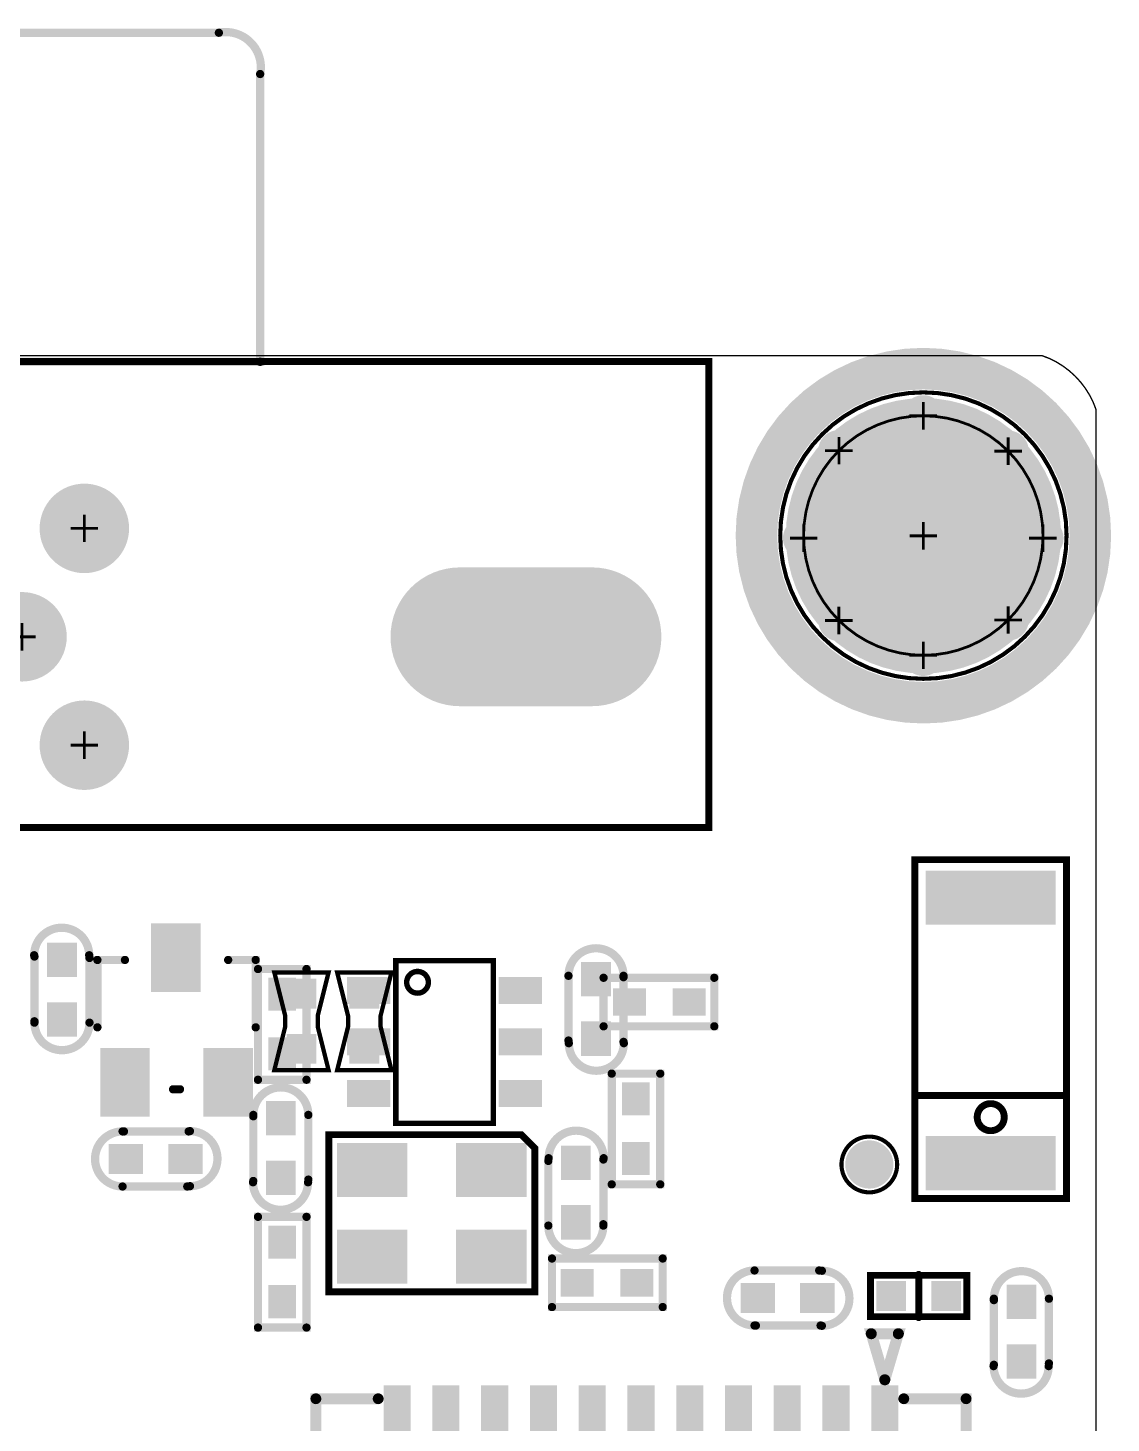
# Model space of a CAD drawing. Extents: x 68 to 180, y 55 to 144.
# Drawn here: x 160.2 to 180.19, y 118.08 to 143.82 of the extents above; entities that cross this region are included whole.
import ezdxf

# ---------------------------------------------------------------- set-up
doc = ezdxf.new("R2010")
doc.units = 0
doc.header["$MEASUREMENT"] = 0
doc.layers.get('0').update_dxf_attribs({"linetype": 'CONTINUOUS'})
for name, color, linetype in [('BOARD_OUTLINE_00', 2, 'CONTINUOUS'), ('DRIL_NPLTE_THRU_01', 16, 'CONTINUOUS'), ('DRIL_NPLTE_THRU_02', 4, 'CONTINUOUS'), ('DRIL_NPLTE_THRU_03', 96, 'CONTINUOUS'), ('DRIL_NPLTE_THRU_04', 136, 'CONTINUOUS'), ('DRIL_NPLTE_THRU_05', 34, 'CONTINUOUS'), ('DRIL_NPLTE_THRU_06', 176, 'CONTINUOUS'), ('DRIL_PLTE_THRU_01', 16, 'CONTINUOUS'), ('DRIL_PLTE_THRU_02', 4, 'CONTINUOUS'), ('DRIL_PLTE_THRU_03', 96, 'CONTINUOUS'), ('DRIL_PLTE_THRU_04', 136, 'CONTINUOUS'), ('DRIL_PLTE_THRU_05', 34, 'CONTINUOUS'), ('DRIL_PLTE_THRU_06', 176, 'CONTINUOUS'), ('DRIL_SYMBOL', 2, 'CONTINUOUS'), ('PADS_BOT', 5, 'CONTINUOUS'), ('PADS_INNER', 1, 'CONTINUOUS'), ('PADS_TOP', 1, 'CONTINUOUS'), ('PADS_XR_121', 222, 'CONTINUOUS'), ('PART_BOT_2DLINE_00', 253, 'CONTINUOUS'), ('PART_BOT_2DLINE_01', 183, 'CONTINUOUS'), ('PART_BOT_2DLINE_126', 2, 'CONTINUOUS'), ('PART_TOP_2DLINE_00', 67, 'CONTINUOUS'), ('PART_TOP_2DLINE_01', 67, 'CONTINUOUS'), ('PART_TOP_2DLINE_129', 130, 'CONTINUOUS'), ('PART_TOP_COPPER_121', 222, 'CONTINUOUS'), ('PART_TOP_COPPER_128', 210, 'CONTINUOUS')]:
    doc.layers.add(name, color=color, linetype=linetype)

# ---------------------------------------------------------------- blocks, each defined once
blk = doc.blocks.new('SMOOTH_0$0254')
at = {"const_width": 0.0127}
blk.add_lwpolyline([(-0.00635, 0, 1), (0.00635, 0, 1)], format="xyb", close=True, dxfattribs=at)
blk = doc.blocks.new('BOARD_5728')
at = {"layer": 'BOARD_OUTLINE_00', "const_width": 0.0254}
blk.add_lwpolyline([(0, -12.664, -0.306685), (1, -11.664), (110.44, -11.664, -0.233627), (111.44, -12.664), (111.44, -92.464, -0.199366), (110.44, -93.464), (1, -93.464, -0.298113), (0, -92.464), (0, -85.073), (12, -85.073), (12, -50.989), (2.337, -50.989), (2.356, -32.194), (0, -32.194)], format="xyb", close=True, dxfattribs=at)
at = {"layer": 'BOARD_OUTLINE_00'}
for p in [(110.44, -11.664), (111.44, -12.664)]:
    blk.add_blockref('SMOOTH_0$0254', p, dxfattribs=at)
blk = doc.blocks.new('SMOOTH_0$127')
at = {"const_width": 0.0635}
blk.add_lwpolyline([(-0.03175, 0, 1), (0.03175, 0, 1)], format="xyb", close=True, dxfattribs=at)
blk = doc.blocks.new('SMOOTH_0$1524')
at = {"const_width": 0.0762}
blk.add_lwpolyline([(-0.0381, 0, 1), (0.0381, 0, 1)], format="xyb", close=True, dxfattribs=at)
blk = doc.blocks.new('PART_BODY_TOP_5745')
at = {"layer": 'PART_TOP_2DLINE_00', "const_width": 0.127}
blk.add_lwpolyline([(3.08, -15.875), (3.08, 15.875), (-5.52, 15.875), (-5.52, -15.875)], close=True, dxfattribs=at)
at = {"layer": 'PART_TOP_2DLINE_00', "const_width": 0.1524}
blk.add_lwpolyline([(3.0734, 7.6454), (8.382, 7.6454, -0.3331404), (9.144, 6.8834), (9.144, -6.8326, -0.5350723), (8.382, -7.5946), (3.0734, -7.5946)], format="xyb", close=True, dxfattribs=at)
at = {"layer": 'PART_TOP_2DLINE_00'}
for name, p in [('SMOOTH_0$127', (-5.52, 15.875)), ('SMOOTH_0$127', (3.08, 15.875)), ('SMOOTH_0$1524', (3.0734, 7.6454)), ('SMOOTH_0$1524', (8.382, 7.6454)), ('SMOOTH_0$1524', (9.144, 6.8834)), ('SMOOTH_0$1524', (9.144, -6.8326)), ('SMOOTH_0$1524', (3.0734, -7.5946)), ('SMOOTH_0$1524', (8.382, -7.5946)), ('SMOOTH_0$127', (-5.52, -15.875)), ('SMOOTH_0$127', (3.08, -15.875))]:
    blk.add_blockref(name, p, dxfattribs=at)
blk = doc.blocks.new('DRIL_SYMBOL_1$2192')
at = {"layer": 'DRIL_SYMBOL', "const_width": 0.0508}
for points in [[(0, -0.254), (0, 0.254)], [(-0.254, 0), (0.254, 0)]]:
    blk.add_lwpolyline(points, dxfattribs=at)
blk = doc.blocks.new('DRIL_HOLE_1$2192')
at = {"const_width": 0.6096}
blk.add_lwpolyline([(-0.3048, 0, 1), (0.3048, 0, 1)], format="xyb", close=True, dxfattribs=at)
blk.add_blockref('DRIL_SYMBOL_1$2192', (0, 0))
blk = doc.blocks.new('PAD_14')
at = {"const_width": 1.651}
blk.add_lwpolyline([(-0.8255, 0), (0.8255, 0)], dxfattribs=at)
blk = doc.blocks.new('STK_TOP_31')
at = {"layer": 'DRIL_PLTE_THRU_01'}
blk.add_blockref('DRIL_HOLE_1$2192', (0, 0), dxfattribs=at)
at = {"layer": 'DRIL_PLTE_THRU_02'}
blk.add_blockref('DRIL_HOLE_1$2192', (0, 0), dxfattribs=at)
at = {"layer": 'DRIL_PLTE_THRU_03'}
blk.add_blockref('DRIL_HOLE_1$2192', (0, 0), dxfattribs=at)
at = {"layer": 'DRIL_PLTE_THRU_04'}
blk.add_blockref('DRIL_HOLE_1$2192', (0, 0), dxfattribs=at)
at = {"layer": 'DRIL_PLTE_THRU_05'}
blk.add_blockref('DRIL_HOLE_1$2192', (0, 0), dxfattribs=at)
at = {"layer": 'DRIL_PLTE_THRU_06'}
blk.add_blockref('DRIL_HOLE_1$2192', (0, 0), dxfattribs=at)
at = {"layer": 'PADS_BOT'}
blk.add_blockref('PAD_14', (0, 0), dxfattribs=at)
at = {"layer": 'PADS_INNER'}
blk.add_blockref('PAD_14', (0, 0), dxfattribs=at)
at = {"layer": 'PADS_TOP'}
blk.add_blockref('PAD_14', (0, 0), dxfattribs=at)
blk = doc.blocks.new('DRIL_SYMBOL_1$1')
at = {"layer": 'DRIL_SYMBOL', "const_width": 0.0508}
for points in [[(0, -0.254), (0, 0.254)], [(-0.254, 0), (0.254, 0)]]:
    blk.add_lwpolyline(points, dxfattribs=at)
blk = doc.blocks.new('DRIL_HOLE_1$1')
at = {"const_width": 0.55}
blk.add_lwpolyline([(-0.275, 0, 1), (0.275, 0, 1)], format="xyb", close=True, dxfattribs=at)
blk.add_blockref('DRIL_SYMBOL_1$1', (0, 0))
blk = doc.blocks.new('PAD_15')
at = {"const_width": 0.8255}
blk.add_lwpolyline([(0, -0.41275, 1), (0, 0.41275, 1)], format="xyb", close=True, dxfattribs=at)
blk = doc.blocks.new('STK_TOP_139')
at = {"layer": 'DRIL_PLTE_THRU_01'}
blk.add_blockref('DRIL_HOLE_1$1', (0, 0), dxfattribs=at)
at = {"layer": 'DRIL_PLTE_THRU_02'}
blk.add_blockref('DRIL_HOLE_1$1', (0, 0), dxfattribs=at)
at = {"layer": 'DRIL_PLTE_THRU_03'}
blk.add_blockref('DRIL_HOLE_1$1', (0, 0), dxfattribs=at)
at = {"layer": 'DRIL_PLTE_THRU_04'}
blk.add_blockref('DRIL_HOLE_1$1', (0, 0), dxfattribs=at)
at = {"layer": 'DRIL_PLTE_THRU_05'}
blk.add_blockref('DRIL_HOLE_1$1', (0, 0), dxfattribs=at)
at = {"layer": 'DRIL_PLTE_THRU_06'}
blk.add_blockref('DRIL_HOLE_1$1', (0, 0), dxfattribs=at)
at = {"layer": 'PADS_BOT'}
blk.add_blockref('PAD_15', (0, 0), dxfattribs=at)
at = {"layer": 'PADS_INNER'}
blk.add_blockref('PAD_15', (0, 0), dxfattribs=at)
at = {"layer": 'PADS_TOP'}
blk.add_blockref('PAD_15', (0, 0), dxfattribs=at)
blk = doc.blocks.new('DRIL_SLOT_0006000140000000900')
at = {"const_width": 0.762}
blk.add_lwpolyline([(0.381, -1.016), (0.381, 1.016, 1), (-0.381, 1.016), (-0.381, -1.016, 1)], format="xyb", close=True, dxfattribs=at)
blk = doc.blocks.new('PAD_16')
at = {"const_width": 1.281}
blk.add_lwpolyline([(-1.219, -0.64), (1.219, -0.64, 1), (1.219, 0.64), (-1.219, 0.64, 1)], format="xyb", close=True, dxfattribs=at)
blk = doc.blocks.new('STK_TOP_32')
at = {"layer": 'DRIL_PLTE_THRU_01'}
blk.add_blockref('DRIL_SLOT_0006000140000000900', (0, 0), dxfattribs=at)
at = {"layer": 'DRIL_PLTE_THRU_02'}
blk.add_blockref('DRIL_SLOT_0006000140000000900', (0, 0), dxfattribs=at)
at = {"layer": 'DRIL_PLTE_THRU_03'}
blk.add_blockref('DRIL_SLOT_0006000140000000900', (0, 0), dxfattribs=at)
at = {"layer": 'DRIL_PLTE_THRU_04'}
blk.add_blockref('DRIL_SLOT_0006000140000000900', (0, 0), dxfattribs=at)
at = {"layer": 'DRIL_PLTE_THRU_05'}
blk.add_blockref('DRIL_SLOT_0006000140000000900', (0, 0), dxfattribs=at)
at = {"layer": 'DRIL_PLTE_THRU_06'}
blk.add_blockref('DRIL_SLOT_0006000140000000900', (0, 0), dxfattribs=at)
at = {"layer": 'PADS_BOT', "rotation": 90}
blk.add_blockref('PAD_16', (0, 0), dxfattribs=at)
at = {"layer": 'PADS_INNER', "rotation": 90}
blk.add_blockref('PAD_16', (0, 0), dxfattribs=at)
at = {"layer": 'PADS_TOP', "rotation": 90}
blk.add_blockref('PAD_16', (0, 0), dxfattribs=at)
blk = doc.blocks.new('SYM_TOP_28')
for name, p in [('PART_BODY_TOP_5745', (0, 0)), ('STK_TOP_32', (-2, 12.5)), ('STK_TOP_139', (-2, 6)), ('STK_TOP_31', (-4, 4.85)), ('STK_TOP_139', (0, 4.85)), ('STK_TOP_139', (-2, 3.7)), ('STK_TOP_139', (-4, 2.55)), ('STK_TOP_139', (0, 2.55)), ('STK_TOP_139', (-2, 1.4)), ('STK_TOP_139', (-4, 0.25)), ('STK_TOP_139', (0, 0.25)), ('STK_TOP_139', (-2, -0.9)), ('STK_TOP_139', (-4, -2.05)), ('STK_TOP_139', (0, -2.05)), ('STK_TOP_139', (-2, -3.2)), ('STK_TOP_139', (-4, -4.35)), ('STK_TOP_139', (0, -4.35)), ('STK_TOP_32', (-2, -12.5))]:
    blk.add_blockref(name, p)
blk = doc.blocks.new('PART_TOP_65')
blk.add_blockref('SYM_TOP_28', (0, 0))
blk = doc.blocks.new('SMOOTH_0$08')
at = {"const_width": 0.04}
blk.add_lwpolyline([(-0.02, 0, 1), (0.02, 0, 1)], format="xyb", close=True, dxfattribs=at)
blk = doc.blocks.new('PART_BODY_BOT_5749')
at = {"layer": 'PART_BOT_2DLINE_01', "const_width": 0.08}
blk.add_lwpolyline([(-0.9, 0.5), (-0.1, 0.3), (0.1, 0.3), (0.9, 0.5), (0.9, -0.5), (0.1, -0.3), (-0.1, -0.3), (-0.9, -0.5)], close=True, dxfattribs=at)
at = {"layer": 'PART_BOT_2DLINE_01'}
for p in [(-0.9, 0.5), (0.9, 0.5), (-0.1, 0.3), (0.1, 0.3), (-0.9, -0.5), (-0.1, -0.3), (0.1, -0.3), (0.9, -0.5)]:
    blk.add_blockref('SMOOTH_0$08', p, dxfattribs=at)
blk = doc.blocks.new('DRIL_HOLE_0')
blk.add_lwpolyline([(0, 0, 1), (0, 0, 1)], format="xyb", close=True)
blk = doc.blocks.new('PAD_0')
blk.add_lwpolyline([(0, 0, 1), (0, 0, 1)], format="xyb", close=True)
blk = doc.blocks.new('PAD_23')
at = {"const_width": 0.55}
blk.add_lwpolyline([(-0.275, 0), (0.275, 0)], dxfattribs=at)
blk = doc.blocks.new('STK_BOT_41')
at = {"layer": 'DRIL_PLTE_THRU_01'}
blk.add_blockref('DRIL_HOLE_0', (0, 0), dxfattribs=at)
at = {"layer": 'DRIL_PLTE_THRU_02'}
blk.add_blockref('DRIL_HOLE_0', (0, 0), dxfattribs=at)
at = {"layer": 'DRIL_PLTE_THRU_03'}
blk.add_blockref('DRIL_HOLE_0', (0, 0), dxfattribs=at)
at = {"layer": 'DRIL_PLTE_THRU_04'}
blk.add_blockref('DRIL_HOLE_0', (0, 0), dxfattribs=at)
at = {"layer": 'DRIL_PLTE_THRU_05'}
blk.add_blockref('DRIL_HOLE_0', (0, 0), dxfattribs=at)
at = {"layer": 'DRIL_PLTE_THRU_06'}
blk.add_blockref('DRIL_HOLE_0', (0, 0), dxfattribs=at)
at = {"layer": 'PADS_BOT'}
blk.add_blockref('PAD_23', (0, 0), dxfattribs=at)
at = {"layer": 'PADS_INNER'}
blk.add_blockref('PAD_0', (0, 0), dxfattribs=at)
at = {"layer": 'PADS_TOP'}
blk.add_blockref('PAD_0', (0, 0), dxfattribs=at)
blk = doc.blocks.new('STK_BOT_40')
at = {"layer": 'DRIL_NPLTE_THRU_01'}
blk.add_blockref('DRIL_HOLE_0', (0, 0), dxfattribs=at)
at = {"layer": 'DRIL_NPLTE_THRU_02'}
blk.add_blockref('DRIL_HOLE_0', (0, 0), dxfattribs=at)
at = {"layer": 'DRIL_NPLTE_THRU_03'}
blk.add_blockref('DRIL_HOLE_0', (0, 0), dxfattribs=at)
at = {"layer": 'DRIL_NPLTE_THRU_04'}
blk.add_blockref('DRIL_HOLE_0', (0, 0), dxfattribs=at)
at = {"layer": 'DRIL_NPLTE_THRU_05'}
blk.add_blockref('DRIL_HOLE_0', (0, 0), dxfattribs=at)
at = {"layer": 'DRIL_NPLTE_THRU_06'}
blk.add_blockref('DRIL_HOLE_0', (0, 0), dxfattribs=at)
at = {"layer": 'PADS_BOT'}
blk.add_blockref('PAD_23', (0, 0), dxfattribs=at)
at = {"layer": 'PADS_INNER'}
blk.add_blockref('PAD_0', (0, 0), dxfattribs=at)
at = {"layer": 'PADS_TOP'}
blk.add_blockref('PAD_0', (0, 0), dxfattribs=at)
blk = doc.blocks.new('SYM_BOT_32')
for name, p in [('PART_BODY_BOT_5749', (0, 0)), ('STK_BOT_41', (-0.508, 0)), ('STK_BOT_40', (0.508, 0))]:
    blk.add_blockref(name, p)
blk = doc.blocks.new('PART_BOT_74')
blk.add_blockref('SYM_BOT_32', (0, 0))
blk = doc.blocks.new('PART_BOT_75')
blk.add_blockref('SYM_BOT_32', (0, 0))
blk = doc.blocks.new('PART_BODY_TOP_5756')
at = {"layer": 'PART_TOP_2DLINE_00', "const_width": 0.127}
blk.add_lwpolyline([(-0.889, 0.381), (0.889, 0.381), (0.889, -0.381), (-0.889, -0.381)], close=True, dxfattribs=at)
blk.add_lwpolyline([(0, 0.4), (0, -0.4)], dxfattribs=at)
at = {"layer": 'PART_TOP_2DLINE_00'}
for p in [(-0.889, 0.381), (0, 0.4), (0.889, 0.381), (-0.889, -0.381), (0, -0.4), (0.889, -0.381)]:
    blk.add_blockref('SMOOTH_0$127', p, dxfattribs=at)
blk = doc.blocks.new('STK_TOP_41')
at = {"layer": 'DRIL_PLTE_THRU_01'}
blk.add_blockref('DRIL_HOLE_0', (0, 0), dxfattribs=at)
at = {"layer": 'DRIL_PLTE_THRU_02'}
blk.add_blockref('DRIL_HOLE_0', (0, 0), dxfattribs=at)
at = {"layer": 'DRIL_PLTE_THRU_03'}
blk.add_blockref('DRIL_HOLE_0', (0, 0), dxfattribs=at)
at = {"layer": 'DRIL_PLTE_THRU_04'}
blk.add_blockref('DRIL_HOLE_0', (0, 0), dxfattribs=at)
at = {"layer": 'DRIL_PLTE_THRU_05'}
blk.add_blockref('DRIL_HOLE_0', (0, 0), dxfattribs=at)
at = {"layer": 'DRIL_PLTE_THRU_06'}
blk.add_blockref('DRIL_HOLE_0', (0, 0), dxfattribs=at)
at = {"layer": 'PADS_BOT'}
blk.add_blockref('PAD_0', (0, 0), dxfattribs=at)
at = {"layer": 'PADS_INNER'}
blk.add_blockref('PAD_0', (0, 0), dxfattribs=at)
at = {"layer": 'PADS_TOP'}
blk.add_blockref('PAD_23', (0, 0), dxfattribs=at)
blk = doc.blocks.new('STK_TOP_40')
at = {"layer": 'DRIL_NPLTE_THRU_01'}
blk.add_blockref('DRIL_HOLE_0', (0, 0), dxfattribs=at)
at = {"layer": 'DRIL_NPLTE_THRU_02'}
blk.add_blockref('DRIL_HOLE_0', (0, 0), dxfattribs=at)
at = {"layer": 'DRIL_NPLTE_THRU_03'}
blk.add_blockref('DRIL_HOLE_0', (0, 0), dxfattribs=at)
at = {"layer": 'DRIL_NPLTE_THRU_04'}
blk.add_blockref('DRIL_HOLE_0', (0, 0), dxfattribs=at)
at = {"layer": 'DRIL_NPLTE_THRU_05'}
blk.add_blockref('DRIL_HOLE_0', (0, 0), dxfattribs=at)
at = {"layer": 'DRIL_NPLTE_THRU_06'}
blk.add_blockref('DRIL_HOLE_0', (0, 0), dxfattribs=at)
at = {"layer": 'PADS_BOT'}
blk.add_blockref('PAD_0', (0, 0), dxfattribs=at)
at = {"layer": 'PADS_INNER'}
blk.add_blockref('PAD_0', (0, 0), dxfattribs=at)
at = {"layer": 'PADS_TOP'}
blk.add_blockref('PAD_23', (0, 0), dxfattribs=at)
blk = doc.blocks.new('SYM_TOP_39')
for name, p in [('STK_TOP_41', (-0.508, 0)), ('PART_BODY_TOP_5756', (0, 0)), ('STK_TOP_40', (0.508, 0))]:
    blk.add_blockref(name, p)
blk = doc.blocks.new('PART_TOP_85')
blk.add_blockref('SYM_TOP_39', (0, 0))
blk = doc.blocks.new('SMOOTH_0$2')
at = {"const_width": 0.1}
blk.add_lwpolyline([(-0.05, 0, 1), (0.05, 0, 1)], format="xyb", close=True, dxfattribs=at)
blk = doc.blocks.new('SMOOTH_0$2032')
at = {"const_width": 0.1016}
blk.add_lwpolyline([(-0.0508, 0, 1), (0.0508, 0, 1)], format="xyb", close=True, dxfattribs=at)
blk = doc.blocks.new('PART_BODY_TOP_5762')
at = {"layer": 'PART_TOP_2DLINE_00', "const_width": 0.2}
for points in [[(-6, 4.85), (-6, 6), (-4.85, 6)], [(4.85, 6), (6, 6), (6, 4.85)], [(-4.85, -6), (-6, -6), (-6, -4.85)], [(6, -4.85), (6, -6), (4.85, -6)]]:
    blk.add_lwpolyline(points, dxfattribs=at)
at = {"layer": 'PART_TOP_2DLINE_00'}
for points, const_width in [([(-6.35, 4.5), (-7.2, 4.75), (-7.2, 4.25)], 0.203), ([(-4.775, -4.775), (4.775, -4.775), (4.775, 4.775), (-4.775, 4.775), (-4.775, 4.75), (-4.275, 4.5), (-4.775, 4.25)], 0.2)]:
    blk.add_lwpolyline(points, close=True, dxfattribs=dict(at, const_width=const_width))
for name, p in [('SMOOTH_0$2', (-6, 6)), ('SMOOTH_0$2', (-4.85, 6)), ('SMOOTH_0$2', (4.85, 6)), ('SMOOTH_0$2', (6, 6)), ('SMOOTH_0$2', (-6, 4.85)), ('SMOOTH_0$2', (6, 4.85)), ('SMOOTH_0$2032', (-7.2, 4.75)), ('SMOOTH_0$2', (-4.775, 4.775)), ('SMOOTH_0$2', (-4.775, 4.75)), ('SMOOTH_0$2', (4.775, 4.775)), ('SMOOTH_0$2032', (-6.35, 4.5)), ('SMOOTH_0$2', (-4.275, 4.5)), ('SMOOTH_0$2032', (-7.2, 4.25)), ('SMOOTH_0$2', (-4.775, 4.25)), ('SMOOTH_0$2', (-6, -4.85)), ('SMOOTH_0$2', (-4.775, -4.775)), ('SMOOTH_0$2', (4.775, -4.775)), ('SMOOTH_0$2', (6, -4.85)), ('SMOOTH_0$2', (-6, -6)), ('SMOOTH_0$2', (-4.85, -6)), ('SMOOTH_0$2', (4.85, -6)), ('SMOOTH_0$2', (6, -6))]:
    blk.add_blockref(name, p, dxfattribs=at)
blk = doc.blocks.new('PAD_44')
at = {"const_width": 0.5}
blk.add_lwpolyline([(-0.5625, 0), (0.5625, 0)], dxfattribs=at)
blk = doc.blocks.new('STK_TOP_61')
at = {"layer": 'DRIL_NPLTE_THRU_01'}
blk.add_blockref('DRIL_HOLE_0', (0, 0), dxfattribs=at)
at = {"layer": 'DRIL_NPLTE_THRU_02'}
blk.add_blockref('DRIL_HOLE_0', (0, 0), dxfattribs=at)
at = {"layer": 'DRIL_NPLTE_THRU_03'}
blk.add_blockref('DRIL_HOLE_0', (0, 0), dxfattribs=at)
at = {"layer": 'DRIL_NPLTE_THRU_04'}
blk.add_blockref('DRIL_HOLE_0', (0, 0), dxfattribs=at)
at = {"layer": 'DRIL_NPLTE_THRU_05'}
blk.add_blockref('DRIL_HOLE_0', (0, 0), dxfattribs=at)
at = {"layer": 'DRIL_NPLTE_THRU_06'}
blk.add_blockref('DRIL_HOLE_0', (0, 0), dxfattribs=at)
at = {"layer": 'PADS_BOT'}
blk.add_blockref('PAD_0', (0, 0), dxfattribs=at)
at = {"layer": 'PADS_INNER'}
blk.add_blockref('PAD_0', (0, 0), dxfattribs=at)
at = {"layer": 'PADS_TOP'}
blk.add_blockref('PAD_44', (0, 0), dxfattribs=at)
at = {"layer": 'PADS_XR_121'}
blk.add_blockref('PAD_44', (0, 0), dxfattribs=at)
blk = doc.blocks.new('STK_TOP_62')
at = {"layer": 'DRIL_NPLTE_THRU_01'}
blk.add_blockref('DRIL_HOLE_0', (0, 0), dxfattribs=at)
at = {"layer": 'DRIL_NPLTE_THRU_02'}
blk.add_blockref('DRIL_HOLE_0', (0, 0), dxfattribs=at)
at = {"layer": 'DRIL_NPLTE_THRU_03'}
blk.add_blockref('DRIL_HOLE_0', (0, 0), dxfattribs=at)
at = {"layer": 'DRIL_NPLTE_THRU_04'}
blk.add_blockref('DRIL_HOLE_0', (0, 0), dxfattribs=at)
at = {"layer": 'DRIL_NPLTE_THRU_05'}
blk.add_blockref('DRIL_HOLE_0', (0, 0), dxfattribs=at)
at = {"layer": 'DRIL_NPLTE_THRU_06'}
blk.add_blockref('DRIL_HOLE_0', (0, 0), dxfattribs=at)
at = {"layer": 'PADS_BOT'}
blk.add_blockref('PAD_0', (0, 0), dxfattribs=at)
at = {"layer": 'PADS_INNER'}
blk.add_blockref('PAD_0', (0, 0), dxfattribs=at)
at = {"layer": 'PADS_TOP', "rotation": 90}
blk.add_blockref('PAD_44', (0, 0), dxfattribs=at)
at = {"layer": 'PADS_XR_121', "rotation": 90}
blk.add_blockref('PAD_44', (0, 0), dxfattribs=at)
blk = doc.blocks.new('SYM_TOP_45')
for name, p in [('STK_TOP_62', (-4.5, 5.6875)), ('STK_TOP_62', (-3.6, 5.6875)), ('STK_TOP_62', (-2.7, 5.6875)), ('STK_TOP_62', (-1.8, 5.6875)), ('STK_TOP_62', (-0.9, 5.6875)), ('STK_TOP_62', (0, 5.6875)), ('STK_TOP_62', (0.9, 5.6875)), ('STK_TOP_62', (1.8, 5.6875)), ('STK_TOP_62', (2.7, 5.6875)), ('STK_TOP_62', (3.6, 5.6875)), ('STK_TOP_62', (4.5, 5.6875)), ('PART_BODY_TOP_5762', (0, 0)), ('STK_TOP_61', (-5.6875, 4.5)), ('STK_TOP_61', (5.6875, 4.5)), ('STK_TOP_61', (-5.6875, 3.6)), ('STK_TOP_61', (5.6875, 3.6)), ('STK_TOP_61', (-5.6875, 2.7)), ('STK_TOP_61', (5.6875, 2.7)), ('STK_TOP_61', (-5.6875, 1.8)), ('STK_TOP_61', (5.6875, 1.8)), ('STK_TOP_61', (-5.6875, 0.9)), ('STK_TOP_61', (5.6875, 0.9)), ('STK_TOP_61', (-5.6875, 0)), ('STK_TOP_61', (5.6875, 0)), ('STK_TOP_61', (-5.6875, -0.9)), ('STK_TOP_61', (5.6875, -0.9)), ('STK_TOP_61', (-5.6875, -1.8)), ('STK_TOP_61', (5.6875, -1.8)), ('STK_TOP_61', (-5.6875, -2.7)), ('STK_TOP_61', (5.6875, -2.7)), ('STK_TOP_61', (-5.6875, -3.6)), ('STK_TOP_61', (5.6875, -3.6)), ('STK_TOP_61', (-5.6875, -4.5)), ('STK_TOP_61', (5.6875, -4.5)), ('STK_TOP_62', (-4.5, -5.6875)), ('STK_TOP_62', (-3.6, -5.6875)), ('STK_TOP_62', (-2.7, -5.6875)), ('STK_TOP_62', (-1.8, -5.6875)), ('STK_TOP_62', (-0.9, -5.6875)), ('STK_TOP_62', (0, -5.6875)), ('STK_TOP_62', (0.9, -5.6875)), ('STK_TOP_62', (1.8, -5.6875)), ('STK_TOP_62', (2.7, -5.6875)), ('STK_TOP_62', (3.6, -5.6875)), ('STK_TOP_62', (4.5, -5.6875))]:
    blk.add_blockref(name, p)
blk = doc.blocks.new('PART_TOP_94')
blk.add_blockref('SYM_TOP_45', (0, 0))
blk = doc.blocks.new('PART_BODY_TOP_5731')
at = {"layer": 'PART_TOP_2DLINE_00', "const_width": 0.152}
blk.add_lwpolyline([(-1.028, -0.449), (-1.028, 0.446), (1.015, 0.446), (1.015, -0.449)], close=True, dxfattribs=at)
at = {"layer": 'PART_TOP_2DLINE_00'}
for p in [(-1.028, 0.446), (1.015, 0.446), (-1.028, -0.449), (1.015, -0.449)]:
    blk.add_blockref('SMOOTH_0$1524', p, dxfattribs=at)
blk = doc.blocks.new('PAD_1')
at = {"const_width": 0.508}
blk.add_lwpolyline([(-0.305, 0), (0.305, 0)], dxfattribs=at)
blk = doc.blocks.new('STK_TOP_14')
at = {"layer": 'DRIL_PLTE_THRU_01'}
blk.add_blockref('DRIL_HOLE_0', (0, 0), dxfattribs=at)
at = {"layer": 'DRIL_PLTE_THRU_02'}
blk.add_blockref('DRIL_HOLE_0', (0, 0), dxfattribs=at)
at = {"layer": 'DRIL_PLTE_THRU_03'}
blk.add_blockref('DRIL_HOLE_0', (0, 0), dxfattribs=at)
at = {"layer": 'DRIL_PLTE_THRU_04'}
blk.add_blockref('DRIL_HOLE_0', (0, 0), dxfattribs=at)
at = {"layer": 'DRIL_PLTE_THRU_05'}
blk.add_blockref('DRIL_HOLE_0', (0, 0), dxfattribs=at)
at = {"layer": 'DRIL_PLTE_THRU_06'}
blk.add_blockref('DRIL_HOLE_0', (0, 0), dxfattribs=at)
at = {"layer": 'PADS_BOT'}
blk.add_blockref('PAD_0', (0, 0), dxfattribs=at)
at = {"layer": 'PADS_INNER'}
blk.add_blockref('PAD_0', (0, 0), dxfattribs=at)
at = {"layer": 'PADS_TOP'}
blk.add_blockref('PAD_1', (0, 0), dxfattribs=at)
blk = doc.blocks.new('SYM_TOP_14')
for name, p in [('PART_BODY_TOP_5731', (0, 0)), ('STK_TOP_14', (-0.55, 0)), ('STK_TOP_14', (0.55, 0))]:
    blk.add_blockref(name, p)
blk = doc.blocks.new('PART_TOP_181')
blk.add_blockref('SYM_TOP_14', (0, 0))
blk = doc.blocks.new('PART_TOP_183')
blk.add_blockref('SYM_TOP_14', (0, 0))
blk = doc.blocks.new('PART_TOP_184')
blk.add_blockref('SYM_TOP_14', (0, 0))
blk = doc.blocks.new('PART_TOP_185')
blk.add_blockref('SYM_TOP_14', (0, 0))
blk = doc.blocks.new('PART_TOP_186')
blk.add_blockref('SYM_TOP_14', (0, 0))
blk = doc.blocks.new('PART_BODY_TOP_5776')
at = {"layer": 'PART_TOP_2DLINE_00', "const_width": 0.127}
blk.add_lwpolyline([(-0.8, 2.25), (-0.8, -0.406), (-0.556, -0.65), (3, -0.65), (3, 2.25)], close=True, dxfattribs=at)
at = {"layer": 'PART_TOP_2DLINE_00'}
for p in [(-0.8, 2.25), (3, 2.25), (-0.8, -0.406), (-0.556, -0.65), (3, -0.65)]:
    blk.add_blockref('SMOOTH_0$127', p, dxfattribs=at)
blk = doc.blocks.new('PAD_8')
at = {"const_width": 0.999998}
blk.add_lwpolyline([(-0.649986, 0), (0.649986, 0)], dxfattribs=at)
blk = doc.blocks.new('STK_TOP_82')
at = {"layer": 'DRIL_NPLTE_THRU_01'}
blk.add_blockref('DRIL_HOLE_0', (0, 0), dxfattribs=at)
at = {"layer": 'DRIL_NPLTE_THRU_02'}
blk.add_blockref('DRIL_HOLE_0', (0, 0), dxfattribs=at)
at = {"layer": 'DRIL_NPLTE_THRU_03'}
blk.add_blockref('DRIL_HOLE_0', (0, 0), dxfattribs=at)
at = {"layer": 'DRIL_NPLTE_THRU_04'}
blk.add_blockref('DRIL_HOLE_0', (0, 0), dxfattribs=at)
at = {"layer": 'DRIL_NPLTE_THRU_05'}
blk.add_blockref('DRIL_HOLE_0', (0, 0), dxfattribs=at)
at = {"layer": 'DRIL_NPLTE_THRU_06'}
blk.add_blockref('DRIL_HOLE_0', (0, 0), dxfattribs=at)
at = {"layer": 'PADS_BOT'}
blk.add_blockref('PAD_0', (0, 0), dxfattribs=at)
at = {"layer": 'PADS_INNER'}
blk.add_blockref('PAD_0', (0, 0), dxfattribs=at)
at = {"layer": 'PADS_TOP'}
blk.add_blockref('PAD_8', (0, 0), dxfattribs=at)
blk = doc.blocks.new('SYM_TOP_59')
for name, p in [('STK_TOP_82', (0, 1.6)), ('PART_BODY_TOP_5776', (0, 0)), ('STK_TOP_82', (2.2, 1.6)), ('STK_TOP_82', (0, 0)), ('STK_TOP_82', (2.2, 0))]:
    blk.add_blockref(name, p)
blk = doc.blocks.new('PART_TOP_233')
blk.add_blockref('SYM_TOP_59', (0, 0))
blk = doc.blocks.new('PART_BODY_TOP_5777')
at = {"layer": 'PART_TOP_2DLINE_00', "const_width": 0.127}
blk.add_lwpolyline([(-0.65, 1.4), (5.6, 1.4), (5.6, -1.4), (-0.65, -1.4)], close=True, dxfattribs=at)
blk.add_lwpolyline([(1.25, 1.4), (1.25, -1.4)], dxfattribs=at)
blk.add_lwpolyline([(0.6, 0, 1), (1.1, 0, 1)], format="xyb", close=True, dxfattribs=at)
at = {"layer": 'PART_TOP_2DLINE_00'}
for p in [(-0.65, 1.4), (1.25, 1.4), (5.6, 1.4), (-0.65, -1.4), (1.25, -1.4), (5.6, -1.4)]:
    blk.add_blockref('SMOOTH_0$127', p, dxfattribs=at)
blk = doc.blocks.new('PAD_61')
at = {"const_width": 1}
blk.add_lwpolyline([(-1.2, 0), (1.2, 0)], dxfattribs=at)
blk = doc.blocks.new('STK_TOP_83')
at = {"layer": 'DRIL_PLTE_THRU_01'}
blk.add_blockref('DRIL_HOLE_0', (0, 0), dxfattribs=at)
at = {"layer": 'DRIL_PLTE_THRU_02'}
blk.add_blockref('DRIL_HOLE_0', (0, 0), dxfattribs=at)
at = {"layer": 'DRIL_PLTE_THRU_03'}
blk.add_blockref('DRIL_HOLE_0', (0, 0), dxfattribs=at)
at = {"layer": 'DRIL_PLTE_THRU_04'}
blk.add_blockref('DRIL_HOLE_0', (0, 0), dxfattribs=at)
at = {"layer": 'DRIL_PLTE_THRU_05'}
blk.add_blockref('DRIL_HOLE_0', (0, 0), dxfattribs=at)
at = {"layer": 'DRIL_PLTE_THRU_06'}
blk.add_blockref('DRIL_HOLE_0', (0, 0), dxfattribs=at)
at = {"layer": 'PADS_BOT'}
blk.add_blockref('PAD_0', (0, 0), dxfattribs=at)
at = {"layer": 'PADS_INNER'}
blk.add_blockref('PAD_0', (0, 0), dxfattribs=at)
at = {"layer": 'PADS_TOP', "rotation": 90}
blk.add_blockref('PAD_61', (0, 0), dxfattribs=at)
blk = doc.blocks.new('SYM_TOP_60')
for name, p in [('STK_TOP_83', (0, 0)), ('STK_TOP_83', (4.9, 0)), ('PART_BODY_TOP_5777', (0, 0))]:
    blk.add_blockref(name, p)
blk = doc.blocks.new('PART_TOP_234')
blk.add_blockref('SYM_TOP_60', (0, 0))
blk = doc.blocks.new('PART_BODY_BOT_5779')
at = {"layer": 'PART_BOT_2DLINE_00', "const_width": 0.152}
for points in [[(0, 2.259), (-0.508, 2.259), (-0.508, 1.016)], [(1.905, 2.259), (2.413, 2.259), (2.413, 1.016)]]:
    blk.add_lwpolyline(points, dxfattribs=at)
at = {"layer": 'PART_BOT_2DLINE_126', "const_width": 0.152}
blk.add_lwpolyline([(0.889, -0.127), (1.016, -0.127)], dxfattribs=at)
at = {"layer": 'PART_BOT_2DLINE_00'}
for p in [(-0.508, 2.259), (0, 2.259), (1.905, 2.259), (2.413, 2.259), (-0.508, 1.016), (2.413, 1.016)]:
    blk.add_blockref('SMOOTH_0$1524', p, dxfattribs=at)
at = {"layer": 'PART_BOT_2DLINE_126'}
for p in [(0.889, -0.127), (1.016, -0.127)]:
    blk.add_blockref('SMOOTH_0$1524', p, dxfattribs=at)
blk = doc.blocks.new('PAD_63')
at = {"const_width": 0.914}
blk.add_lwpolyline([(-0.635, 0), (0.635, 0)], dxfattribs=at)
blk = doc.blocks.new('STK_BOT_85')
at = {"layer": 'DRIL_PLTE_THRU_01'}
blk.add_blockref('DRIL_HOLE_0', (0, 0), dxfattribs=at)
at = {"layer": 'DRIL_PLTE_THRU_02'}
blk.add_blockref('DRIL_HOLE_0', (0, 0), dxfattribs=at)
at = {"layer": 'DRIL_PLTE_THRU_03'}
blk.add_blockref('DRIL_HOLE_0', (0, 0), dxfattribs=at)
at = {"layer": 'DRIL_PLTE_THRU_04'}
blk.add_blockref('DRIL_HOLE_0', (0, 0), dxfattribs=at)
at = {"layer": 'DRIL_PLTE_THRU_05'}
blk.add_blockref('DRIL_HOLE_0', (0, 0), dxfattribs=at)
at = {"layer": 'DRIL_PLTE_THRU_06'}
blk.add_blockref('DRIL_HOLE_0', (0, 0), dxfattribs=at)
at = {"layer": 'PADS_BOT', "rotation": 90}
blk.add_blockref('PAD_63', (0, 0), dxfattribs=at)
at = {"layer": 'PADS_INNER'}
blk.add_blockref('PAD_0', (0, 0), dxfattribs=at)
at = {"layer": 'PADS_TOP'}
blk.add_blockref('PAD_0', (0, 0), dxfattribs=at)
blk = doc.blocks.new('SYM_BOT_62')
for name, p in [('STK_BOT_85', (0.9652, 2.29997)), ('PART_BODY_BOT_5779', (0, 0)), ('STK_BOT_85', (0, 0)), ('STK_BOT_85', (1.905, 0))]:
    blk.add_blockref(name, p)
blk = doc.blocks.new('PART_BOT_243')
blk.add_blockref('SYM_BOT_62', (0, 0))
blk = doc.blocks.new('SMOOTH_0$1')
at = {"const_width": 0.05}
blk.add_lwpolyline([(-0.025, 0, 1), (0.025, 0, 1)], format="xyb", close=True, dxfattribs=at)
blk = doc.blocks.new('PART_BODY_TOP_5782')
at = {"layer": 'PART_TOP_2DLINE_00', "const_width": 0.1}
blk.add_lwpolyline([(-0.9, -1.5), (0.9, -1.5), (0.9, 1.5), (-0.9, 1.5)], close=True, dxfattribs=at)
blk.add_lwpolyline([(-0.9, -1.5), (0.9, -1.5), (0.9, 1.5), (-0.9, 1.5)], close=True, dxfattribs=at)
blk.add_lwpolyline([(-0.9, -1.5), (0.9, -1.5), (0.9, 1.5), (-0.9, 1.5)], close=True, dxfattribs=at)
blk.add_lwpolyline([(-0.9, -1.5), (0.9, -1.5), (0.9, 1.5), (-0.9, 1.5)], close=True, dxfattribs=at)
blk.add_lwpolyline([(-0.7, 1.1, 1), (-0.3, 1.1, 1)], format="xyb", close=True, dxfattribs=at)
at = {"layer": 'PART_TOP_2DLINE_00'}
for p in [(-0.9, 1.5), (-0.9, 1.5), (-0.9, 1.5), (-0.9, 1.5), (0.9, 1.5), (0.9, 1.5), (0.9, 1.5), (0.9, 1.5), (-0.9, -1.5), (-0.9, -1.5), (-0.9, -1.5), (-0.9, -1.5), (0.9, -1.5), (0.9, -1.5), (0.9, -1.5), (0.9, -1.5)]:
    blk.add_blockref('SMOOTH_0$1', p, dxfattribs=at)
blk = doc.blocks.new('PAD_66')
at = {"const_width": 0.5}
blk.add_lwpolyline([(-0.4, 0), (0.4, 0)], dxfattribs=at)
blk = doc.blocks.new('STK_TOP_88')
at = {"layer": 'DRIL_NPLTE_THRU_01'}
blk.add_blockref('DRIL_HOLE_0', (0, 0), dxfattribs=at)
at = {"layer": 'DRIL_NPLTE_THRU_02'}
blk.add_blockref('DRIL_HOLE_0', (0, 0), dxfattribs=at)
at = {"layer": 'DRIL_NPLTE_THRU_03'}
blk.add_blockref('DRIL_HOLE_0', (0, 0), dxfattribs=at)
at = {"layer": 'DRIL_NPLTE_THRU_04'}
blk.add_blockref('DRIL_HOLE_0', (0, 0), dxfattribs=at)
at = {"layer": 'DRIL_NPLTE_THRU_05'}
blk.add_blockref('DRIL_HOLE_0', (0, 0), dxfattribs=at)
at = {"layer": 'DRIL_NPLTE_THRU_06'}
blk.add_blockref('DRIL_HOLE_0', (0, 0), dxfattribs=at)
at = {"layer": 'PADS_BOT'}
blk.add_blockref('PAD_0', (0, 0), dxfattribs=at)
at = {"layer": 'PADS_INNER'}
blk.add_blockref('PAD_0', (0, 0), dxfattribs=at)
at = {"layer": 'PADS_TOP'}
blk.add_blockref('PAD_66', (0, 0), dxfattribs=at)
blk = doc.blocks.new('SYM_TOP_65')
for name, p in [('PART_BODY_TOP_5782', (0, 0)), ('STK_TOP_88', (-1.4, 0.95)), ('STK_TOP_88', (1.4, 0.95)), ('STK_TOP_88', (-1.4, 0)), ('STK_TOP_88', (1.4, 0)), ('STK_TOP_88', (-1.4, -0.95)), ('STK_TOP_88', (1.4, -0.95))]:
    blk.add_blockref(name, p)
blk = doc.blocks.new('PART_TOP_252')
blk.add_blockref('SYM_TOP_65', (0, 0))
blk = doc.blocks.new('PART_BODY_TOP_5791')
at = {"layer": 'PART_TOP_2DLINE_00', "const_width": 0.762}
blk.add_lwpolyline([(-3.084, 0.005, 1), (3.079, 0.005, 1)], format="xyb", close=True, dxfattribs=at)
at = {"layer": 'PART_TOP_2DLINE_01', "const_width": 0.0508}
blk.add_lwpolyline([(-2.211, 0.005, 1), (2.207, 0.005, 1)], format="xyb", close=True, dxfattribs=at)
at = {"layer": 'PART_TOP_2DLINE_129', "const_width": 0.762}
for points in [[(-3.084, 0.005, 1), (3.079, 0.005, 1)], [(-3.079, 0, 1), (3.084, 0, 1)]]:
    blk.add_lwpolyline(points, format="xyb", close=True, dxfattribs=at)
at = {"layer": 'PART_TOP_COPPER_121', "const_width": 0.0508}
blk.add_lwpolyline([(-2.63, 0.004, 1), (2.63, 0.004, 1)], format="xyb", close=True, dxfattribs=at)
at = {"layer": 'PART_TOP_COPPER_128', "const_width": 0.0508}
blk.add_lwpolyline([(-2.655, 0.004, 1), (2.655, 0.004, 1)], format="xyb", close=True, dxfattribs=at)
blk = doc.blocks.new('DRIL_SYMBOL_3$048')
at = {"layer": 'DRIL_SYMBOL', "const_width": 0.0508}
for points in [[(0, -0.254), (0, 0.254)], [(-0.254, 0), (0.254, 0)]]:
    blk.add_lwpolyline(points, dxfattribs=at)
blk = doc.blocks.new('DRIL_HOLE_3$048')
at = {"const_width": 1.524}
blk.add_lwpolyline([(-0.762, 0, 1), (0.762, 0, 1)], format="xyb", close=True, dxfattribs=at)
blk.add_blockref('DRIL_SYMBOL_3$048', (0, 0))
blk = doc.blocks.new('PAD_77')
at = {"const_width": 2.54}
blk.add_lwpolyline([(0, -1.27, 1), (0, 1.27, 1)], format="xyb", close=True, dxfattribs=at)
blk = doc.blocks.new('STK_TOP_109')
at = {"layer": 'DRIL_PLTE_THRU_01'}
blk.add_blockref('DRIL_HOLE_3$048', (0, 0), dxfattribs=at)
at = {"layer": 'DRIL_PLTE_THRU_02'}
blk.add_blockref('DRIL_HOLE_3$048', (0, 0), dxfattribs=at)
at = {"layer": 'DRIL_PLTE_THRU_03'}
blk.add_blockref('DRIL_HOLE_3$048', (0, 0), dxfattribs=at)
at = {"layer": 'DRIL_PLTE_THRU_04'}
blk.add_blockref('DRIL_HOLE_3$048', (0, 0), dxfattribs=at)
at = {"layer": 'DRIL_PLTE_THRU_05'}
blk.add_blockref('DRIL_HOLE_3$048', (0, 0), dxfattribs=at)
at = {"layer": 'DRIL_PLTE_THRU_06'}
blk.add_blockref('DRIL_HOLE_3$048', (0, 0), dxfattribs=at)
at = {"layer": 'PADS_BOT'}
blk.add_blockref('PAD_77', (0, 0), dxfattribs=at)
at = {"layer": 'PADS_INNER'}
blk.add_blockref('PAD_77', (0, 0), dxfattribs=at)
at = {"layer": 'PADS_TOP'}
blk.add_blockref('PAD_77', (0, 0), dxfattribs=at)
blk = doc.blocks.new('DRIL_SYMBOL_0$381')
at = {"layer": 'DRIL_SYMBOL', "const_width": 0.0508}
for points in [[(0, -0.254), (0, 0.254)], [(-0.254, 0), (0.254, 0)]]:
    blk.add_lwpolyline(points, dxfattribs=at)
blk = doc.blocks.new('DRIL_HOLE_0$381')
at = {"const_width": 0.1905}
blk.add_lwpolyline([(-0.09525, 0, 1), (0.09525, 0, 1)], format="xyb", close=True, dxfattribs=at)
blk.add_blockref('DRIL_SYMBOL_0$381', (0, 0))
blk = doc.blocks.new('PAD_78')
at = {"const_width": 0.381}
blk.add_lwpolyline([(0, -0.1905, 1), (0, 0.1905, 1)], format="xyb", close=True, dxfattribs=at)
blk = doc.blocks.new('STK_TOP_108')
at = {"layer": 'DRIL_PLTE_THRU_01'}
blk.add_blockref('DRIL_HOLE_0$381', (0, 0), dxfattribs=at)
at = {"layer": 'DRIL_PLTE_THRU_02'}
blk.add_blockref('DRIL_HOLE_0$381', (0, 0), dxfattribs=at)
at = {"layer": 'DRIL_PLTE_THRU_03'}
blk.add_blockref('DRIL_HOLE_0$381', (0, 0), dxfattribs=at)
at = {"layer": 'DRIL_PLTE_THRU_04'}
blk.add_blockref('DRIL_HOLE_0$381', (0, 0), dxfattribs=at)
at = {"layer": 'DRIL_PLTE_THRU_05'}
blk.add_blockref('DRIL_HOLE_0$381', (0, 0), dxfattribs=at)
at = {"layer": 'DRIL_PLTE_THRU_06'}
blk.add_blockref('DRIL_HOLE_0$381', (0, 0), dxfattribs=at)
at = {"layer": 'PADS_BOT'}
blk.add_blockref('PAD_78', (0, 0), dxfattribs=at)
at = {"layer": 'PADS_INNER'}
blk.add_blockref('PAD_78', (0, 0), dxfattribs=at)
at = {"layer": 'PADS_TOP'}
blk.add_blockref('PAD_78', (0, 0), dxfattribs=at)
blk = doc.blocks.new('SYM_TOP_74')
for name, p in [('PART_BODY_TOP_5791', (0, 0)), ('STK_TOP_108', (-0.003048, 2.21361)), ('STK_TOP_109', (0, 0)), ('STK_TOP_108', (-1.55956, 1.569974)), ('STK_TOP_108', (1.564386, 1.5621)), ('STK_TOP_108', (-2.210562, -0.043688)), ('STK_TOP_108', (2.20599, -0.044196)), ('STK_TOP_108', (-1.559814, -1.561846)), ('STK_TOP_108', (1.563878, -1.552956)), ('STK_TOP_108', (-0.003048, -2.204466))]:
    blk.add_blockref(name, p)
blk = doc.blocks.new('PART_TOP_261')
blk.add_blockref('SYM_TOP_74', (0, 0))
blk = doc.blocks.new('PART_BODY_TOP_5792')
at = {"layer": 'PART_TOP_2DLINE_00', "const_width": 0.1524}
for points in [[(-0.6096, -0.508, -1), (-0.6096, 0.508)], [(0.633804, 0.502572, -1), (0.633804, -0.513428)]]:
    blk.add_lwpolyline(points, format="xyb", dxfattribs=at)
for points in [[(-0.6096, 0.508), (0.5842, 0.508)], [(-0.5842, -0.508), (0.6096, -0.508)]]:
    blk.add_lwpolyline(points, dxfattribs=at)
at = {"layer": 'PART_TOP_2DLINE_00'}
for p in [(-0.6096, 0.508), (-0.6096, 0.508), (0.5842, 0.508), (0.633804, 0.502572), (-0.6096, -0.508), (-0.5842, -0.508), (0.6096, -0.508), (0.633804, -0.513428)]:
    blk.add_blockref('SMOOTH_0$1524', p, dxfattribs=at)
blk = doc.blocks.new('PAD_79')
at = {"const_width": 0.55}
blk.add_lwpolyline([(-0.3175, 0), (0.3175, 0)], dxfattribs=at)
blk = doc.blocks.new('STK_TOP_110')
at = {"layer": 'DRIL_PLTE_THRU_01'}
blk.add_blockref('DRIL_HOLE_0', (0, 0), dxfattribs=at)
at = {"layer": 'DRIL_PLTE_THRU_02'}
blk.add_blockref('DRIL_HOLE_0', (0, 0), dxfattribs=at)
at = {"layer": 'DRIL_PLTE_THRU_03'}
blk.add_blockref('DRIL_HOLE_0', (0, 0), dxfattribs=at)
at = {"layer": 'DRIL_PLTE_THRU_04'}
blk.add_blockref('DRIL_HOLE_0', (0, 0), dxfattribs=at)
at = {"layer": 'DRIL_PLTE_THRU_05'}
blk.add_blockref('DRIL_HOLE_0', (0, 0), dxfattribs=at)
at = {"layer": 'DRIL_PLTE_THRU_06'}
blk.add_blockref('DRIL_HOLE_0', (0, 0), dxfattribs=at)
at = {"layer": 'PADS_BOT'}
blk.add_blockref('PAD_0', (0, 0), dxfattribs=at)
at = {"layer": 'PADS_INNER'}
blk.add_blockref('PAD_0', (0, 0), dxfattribs=at)
at = {"layer": 'PADS_TOP'}
blk.add_blockref('PAD_79', (0, 0), dxfattribs=at)
blk = doc.blocks.new('SYM_TOP_75')
for name, p in [('PART_BODY_TOP_5792', (0, 0)), ('STK_TOP_110', (-0.55, 0)), ('STK_TOP_110', (0.55, 0))]:
    blk.add_blockref(name, p)
blk = doc.blocks.new('PART_TOP_340')
blk.add_blockref('SYM_TOP_75', (0, 0))
blk = doc.blocks.new('PART_TOP_341')
blk.add_blockref('SYM_TOP_75', (0, 0))
blk = doc.blocks.new('PART_TOP_342')
blk.add_blockref('SYM_TOP_75', (0, 0))
blk = doc.blocks.new('PART_TOP_343')
blk.add_blockref('SYM_TOP_75', (0, 0))
blk = doc.blocks.new('PART_BODY_BOT_5792')
at = {"layer": 'PART_BOT_2DLINE_00', "const_width": 0.1524}
for points in [[(-0.6096, -0.508, -1), (-0.6096, 0.508)], [(0.633804, 0.502572, -1), (0.633804, -0.513428)]]:
    blk.add_lwpolyline(points, format="xyb", dxfattribs=at)
for points in [[(-0.6096, 0.508), (0.5842, 0.508)], [(-0.5842, -0.508), (0.6096, -0.508)]]:
    blk.add_lwpolyline(points, dxfattribs=at)
at = {"layer": 'PART_BOT_2DLINE_00'}
for p in [(-0.6096, 0.508), (-0.6096, 0.508), (0.5842, 0.508), (0.633804, 0.502572), (-0.6096, -0.508), (-0.5842, -0.508), (0.6096, -0.508), (0.633804, -0.513428)]:
    blk.add_blockref('SMOOTH_0$1524', p, dxfattribs=at)
blk = doc.blocks.new('STK_BOT_110')
at = {"layer": 'DRIL_PLTE_THRU_01'}
blk.add_blockref('DRIL_HOLE_0', (0, 0), dxfattribs=at)
at = {"layer": 'DRIL_PLTE_THRU_02'}
blk.add_blockref('DRIL_HOLE_0', (0, 0), dxfattribs=at)
at = {"layer": 'DRIL_PLTE_THRU_03'}
blk.add_blockref('DRIL_HOLE_0', (0, 0), dxfattribs=at)
at = {"layer": 'DRIL_PLTE_THRU_04'}
blk.add_blockref('DRIL_HOLE_0', (0, 0), dxfattribs=at)
at = {"layer": 'DRIL_PLTE_THRU_05'}
blk.add_blockref('DRIL_HOLE_0', (0, 0), dxfattribs=at)
at = {"layer": 'DRIL_PLTE_THRU_06'}
blk.add_blockref('DRIL_HOLE_0', (0, 0), dxfattribs=at)
at = {"layer": 'PADS_BOT'}
blk.add_blockref('PAD_79', (0, 0), dxfattribs=at)
at = {"layer": 'PADS_INNER'}
blk.add_blockref('PAD_0', (0, 0), dxfattribs=at)
at = {"layer": 'PADS_TOP'}
blk.add_blockref('PAD_0', (0, 0), dxfattribs=at)
blk = doc.blocks.new('SYM_BOT_75')
for name, p in [('PART_BODY_BOT_5792', (0, 0)), ('STK_BOT_110', (-0.55, 0)), ('STK_BOT_110', (0.55, 0))]:
    blk.add_blockref(name, p)
blk = doc.blocks.new('PART_BOT_360')
blk.add_blockref('SYM_BOT_75', (0, 0))
blk = doc.blocks.new('PART_BOT_409')
blk.add_blockref('SYM_BOT_75', (0, 0))
blk = doc.blocks.new('PART_BOT_472')
blk.add_blockref('SYM_BOT_75', (0, 0))
blk = doc.blocks.new('PART_BODY_TOP_5800')
at = {"layer": 'PART_TOP_2DLINE_00', "const_width": 0.0762}
blk.add_lwpolyline([(0.514, 0, 1), (-0.514, 0, 1)], format="xyb", close=True, dxfattribs=at)
blk = doc.blocks.new('PAD_85')
at = {"const_width": 0.4445}
blk.add_lwpolyline([(0, -0.22225, 1), (0, 0.22225, 1)], format="xyb", close=True, dxfattribs=at)
blk = doc.blocks.new('STK_TOP_119')
at = {"layer": 'DRIL_PLTE_THRU_01'}
blk.add_blockref('DRIL_HOLE_0', (0, 0), dxfattribs=at)
at = {"layer": 'DRIL_PLTE_THRU_02'}
blk.add_blockref('DRIL_HOLE_0', (0, 0), dxfattribs=at)
at = {"layer": 'DRIL_PLTE_THRU_03'}
blk.add_blockref('DRIL_HOLE_0', (0, 0), dxfattribs=at)
at = {"layer": 'DRIL_PLTE_THRU_04'}
blk.add_blockref('DRIL_HOLE_0', (0, 0), dxfattribs=at)
at = {"layer": 'DRIL_PLTE_THRU_05'}
blk.add_blockref('DRIL_HOLE_0', (0, 0), dxfattribs=at)
at = {"layer": 'DRIL_PLTE_THRU_06'}
blk.add_blockref('DRIL_HOLE_0', (0, 0), dxfattribs=at)
at = {"layer": 'PADS_BOT'}
blk.add_blockref('PAD_0', (0, 0), dxfattribs=at)
at = {"layer": 'PADS_INNER'}
blk.add_blockref('PAD_0', (0, 0), dxfattribs=at)
at = {"layer": 'PADS_TOP'}
blk.add_blockref('PAD_85', (0, 0), dxfattribs=at)
blk = doc.blocks.new('SYM_TOP_83')
for name in ['PART_BODY_TOP_5800', 'STK_TOP_119']:
    blk.add_blockref(name, (0, 0))
blk = doc.blocks.new('PART_TOP_581')
blk.add_blockref('SYM_TOP_83', (0, 0))

msp = doc.modelspace()

# ---------------------------------------------------------------- block references
for name, p, rotation in [('PART_TOP_65', (156.889, 134.583), 90), ('PART_TOP_234', (177.967, 122.871), 90), ('PART_TOP_183', (164.89, 125.439), 90), ('PART_TOP_186', (171.418, 123.509), 90), ('PART_TOP_343', (164.865, 123.153), 270), ('PART_TOP_233', (168.751, 122.747), 180), ('PART_TOP_342', (170.31, 122.33), 90), ('PART_TOP_185', (164.89, 120.867), 90), ('PART_TOP_184', (170.885, 120.664), 180), ('PART_TOP_85', (176.638, 120.422), 180), ('PART_TOP_340', (178.533, 119.762), 270), ('PART_TOP_94', (171.512, 112.526), 270)]:
    msp.add_blockref(name, p, dxfattribs=dict(rotation=rotation))
for name, p in [('BOARD_5728', (68.472, 149.435)), ('PART_TOP_261', (176.724, 134.446)), ('PART_TOP_252', (167.888, 125.109)), ('PART_TOP_181', (171.85, 125.846)), ('PART_TOP_581', (175.726, 122.848)), ('PART_TOP_341', (174.217, 120.385))]:
    msp.add_blockref(name, p)
at = {"xscale": -1}
msp.add_blockref('PART_BOT_243', (163.893, 124.362), dxfattribs=at)
for name, p, rotation in [('PART_BOT_360', (160.826, 126.074), 270), ('PART_BOT_409', (170.682, 125.719), 90), ('PART_BOT_74', (165.246, 125.49), 90), ('PART_BOT_75', (166.406, 125.49), 90), ('PART_BOT_472', (162.554, 122.95), 180)]:
    msp.add_blockref(name, p, dxfattribs=dict(at, rotation=rotation))

doc.saveas('drawing.dxf')
